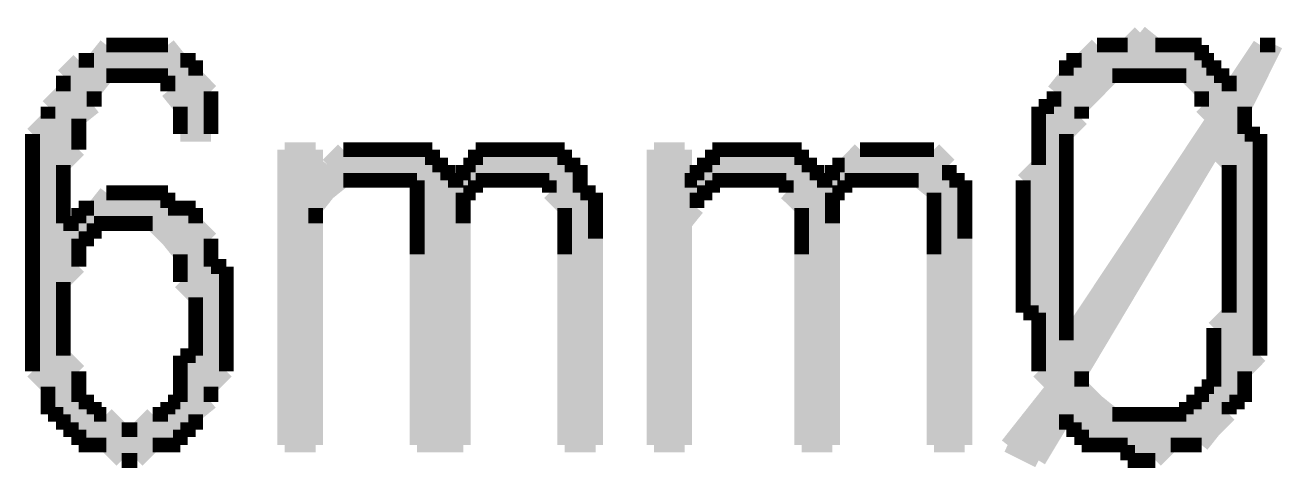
# Model space of a CAD drawing. Header units: millimetres. Extents: x 5 to 350, y 3 to 213.
# Drawn here: x 84.02 to 91.24, y 187.83 to 190.37 of the extents above; entities that cross this region are included whole.
import ezdxf

# ---------------------------------------------------------------- set-up
doc = ezdxf.new("R2010")
doc.units = ezdxf.units.MM
doc.layers.add('H', color=251, linetype='Continuous')
doc.layers.add('P', color=255, linetype='Continuous')

msp = doc.modelspace()

# ---------------------------------------------------------------- hatches: boundary and pattern name
at = {"layer": 'H', "linetype": 'Continuous'}
for points in [[(89.835, 188.472), (89.835, 188.718), (89.747, 188.718), (89.747, 189.477), (89.835, 189.565), (89.835, 189.9), (89.923, 189.9), (89.923, 189.988), (89.994, 190.077), (89.994, 190.165), (90.082, 190.165), (90.17, 190.253), (90.346, 190.253), (90.417, 190.324), (90.505, 190.253), (90.77, 190.253), (90.77, 190.165), (90.84, 190.165), (90.84, 190.077), (90.258, 190.077), (90.082, 189.9), (90.082, 189.83), (89.994, 189.742), (89.994, 188.56), (89.835, 188.472)], [(84.914, 189.742), (84.914, 189.9), (84.843, 189.988), (84.843, 190.077), (84.243, 190.077), (84.332, 190.165), (84.42, 190.165), (84.49, 190.253), (84.843, 190.253), (84.914, 190.165), (85.002, 190.165), (85.002, 190.077), (85.09, 189.988), (85.09, 189.742), (84.914, 189.742)], [(89.835, 187.872), (89.658, 187.96), (89.923, 188.295), (89.835, 188.383), (89.835, 188.472), (89.994, 188.56), (90.84, 189.83), (90.77, 189.9), (90.77, 189.988), (90.928, 189.988), (91.105, 190.253), (91.193, 190.253), (91.017, 189.9), (91.017, 189.742), (91.105, 189.742), (90.84, 189.653), (90.082, 188.383), (90.082, 188.295), (90.258, 188.136), (89.994, 188.136), (89.835, 187.872)], [(84.578, 187.872), (84.49, 187.96), (84.332, 187.96), (84.332, 188.048), (84.243, 188.048), (84.243, 188.136), (84.155, 188.136), (84.155, 188.295), (84.067, 188.383), (84.067, 189.742), (84.155, 189.83), (84.155, 189.9), (84.243, 189.988), (84.243, 190.077), (84.49, 190.077), (84.42, 189.988), (84.42, 189.9), (84.332, 189.83), (84.332, 189.653), (84.243, 189.565), (84.243, 189.23), (84.42, 189.142), (84.332, 189.142), (84.332, 188.983), (84.243, 188.895), (84.243, 188.472), (84.332, 188.383), (84.332, 188.207), (84.42, 188.207), (84.42, 188.136), (84.49, 188.136), (84.578, 188.048), (84.914, 188.048), (84.914, 187.96), (84.755, 187.96), (84.667, 187.872), (84.578, 187.872)], [(90.77, 189.988), (90.682, 190.077), (90.928, 190.077), (90.928, 189.988), (90.77, 189.988)], [(90.346, 187.872), (90.346, 187.96), (90.082, 187.96), (90.082, 188.048), (89.994, 188.048), (90.417, 188.136), (90.682, 188.136), (90.682, 188.207), (90.77, 188.207), (90.77, 188.295), (90.84, 188.295), (90.84, 188.63), (90.928, 188.718), (90.928, 189.565), (90.84, 189.653), (91.105, 189.742), (91.105, 188.472), (91.017, 188.383), (91.017, 188.207), (90.928, 188.207), (90.928, 188.136), (90.77, 187.96), (90.593, 187.96), (90.505, 187.872), (90.346, 187.872)], [(85.513, 187.96), (85.513, 189.653), (85.69, 189.653), (85.69, 189.477), (85.848, 189.477), (85.69, 189.318), (85.69, 187.96), (85.513, 187.96)], [(85.69, 189.477), (85.848, 189.653), (86.36, 189.653), (86.36, 189.565), (86.448, 189.565), (86.025, 189.477), (85.69, 189.477)], [(87.118, 187.96), (87.118, 189.318), (87.03, 189.406), (87.03, 189.477), (86.872, 189.477), (86.536, 189.565), (86.607, 189.565), (86.607, 189.653), (87.118, 189.653), (87.118, 189.565), (87.207, 189.565), (87.207, 189.406), (87.295, 189.406), (87.295, 187.96), (87.118, 187.96)], [(87.63, 187.96), (87.63, 189.653), (87.806, 189.653), (87.806, 189.477), (87.965, 189.477), (87.965, 189.406), (87.877, 189.406), (87.877, 189.318), (87.806, 189.23), (87.806, 187.96), (87.63, 187.96)], [(87.877, 189.477), (87.877, 189.565), (87.965, 189.565), (87.965, 189.653), (88.477, 189.653), (88.477, 189.565), (88.565, 189.565), (88.23, 189.477), (87.877, 189.477)], [(89.235, 187.96), (89.235, 189.406), (89.147, 189.477), (88.988, 189.477), (88.653, 189.565), (88.724, 189.565), (88.812, 189.653), (89.235, 189.653), (89.323, 189.565), (89.323, 189.477), (89.412, 189.477), (89.412, 187.96), (89.235, 187.96)], [(86.272, 187.96), (86.272, 189.477), (86.025, 189.477), (86.448, 189.565), (86.448, 189.477), (86.607, 189.477), (86.607, 189.406), (86.536, 189.406), (86.536, 187.96), (86.272, 187.96)], [(86.536, 189.477), (86.536, 189.565), (86.872, 189.477), (86.536, 189.477)], [(88.477, 187.96), (88.477, 189.318), (88.388, 189.406), (88.388, 189.477), (88.23, 189.477), (88.565, 189.565), (88.565, 189.477), (88.724, 189.477), (88.724, 189.406), (88.653, 189.406), (88.653, 187.96), (88.477, 187.96)], [(88.653, 189.477), (88.653, 189.565), (88.988, 189.477), (88.653, 189.477)], [(84.667, 188.048), (84.755, 188.136), (84.843, 188.136), (84.843, 188.207), (84.914, 188.207), (84.914, 188.472), (85.002, 188.472), (85.002, 188.807), (84.914, 188.895), (84.914, 189.054), (84.755, 189.23), (84.578, 189.23), (84.332, 189.318), (84.42, 189.318), (84.49, 189.406), (84.843, 189.406), (84.843, 189.318), (85.002, 189.318), (85.002, 189.23), (85.09, 189.142), (85.09, 188.983), (85.178, 188.983), (85.178, 188.383), (85.09, 188.295), (85.09, 188.207), (85.002, 188.136), (85.002, 188.048), (84.667, 188.048)], [(84.42, 189.142), (84.243, 189.23), (84.332, 189.23), (84.332, 189.318), (84.578, 189.23), (84.42, 189.23), (84.42, 189.142)], [(89.994, 188.048), (89.994, 188.136), (90.417, 188.136), (89.994, 188.048)]]:
    msp.add_hatch(color=256, dxfattribs=at).paths.add_polyline_path(points)

# ---------------------------------------------------------------- linework, layer by layer
at = {"layer": 'P', "const_width": 0.085}
for points in [[(90.417, 190.324), (90.346, 190.253)], [(90.505, 190.253), (90.417, 190.324)], [(84.49, 190.253), (84.42, 190.165)], [(84.578, 190.253), (84.49, 190.253)], [(84.667, 190.253), (84.578, 190.253)], [(84.755, 190.253), (84.667, 190.253)], [(84.843, 190.253), (84.755, 190.253)], [(84.755, 190.253), (84.755, 190.253)], [(84.914, 190.165), (84.843, 190.253)], [(90.17, 190.253), (90.082, 190.165)], [(90.258, 190.253), (90.17, 190.253)], [(90.346, 190.253), (90.258, 190.253)], [(90.593, 190.253), (90.505, 190.253)], [(90.682, 190.253), (90.593, 190.253)], [(90.77, 190.253), (90.682, 190.253)], [(90.77, 190.165), (90.77, 190.253)], [(91.105, 190.253), (90.928, 189.988)], [(91.017, 189.9), (91.193, 190.253)], [(91.193, 190.253), (91.105, 190.253)], [(84.332, 190.165), (84.243, 190.077)], [(84.42, 190.165), (84.332, 190.165)], [(85.002, 190.165), (84.914, 190.165)], [(85.002, 190.077), (85.002, 190.165)], [(90.082, 190.165), (89.994, 190.165)], [(89.994, 190.165), (89.994, 190.077)], [(90.84, 190.165), (90.77, 190.165)], [(90.84, 190.077), (90.84, 190.165)], [(84.243, 190.077), (84.243, 189.988)], [(84.667, 190.077), (84.243, 190.077)], [(84.243, 190.077), (84.667, 190.077)], [(84.42, 189.988), (84.49, 190.077)], [(84.49, 190.077), (84.578, 190.077)], [(84.578, 190.077), (84.667, 190.077)], [(84.667, 190.077), (84.755, 190.077)], [(84.755, 190.077), (84.843, 190.077)], [(84.843, 190.077), (84.843, 189.988)], [(85.09, 189.988), (85.002, 190.077)], [(89.994, 190.077), (89.923, 189.988)], [(90.17, 189.988), (90.258, 190.077)], [(90.258, 190.077), (90.346, 190.077)], [(90.346, 190.077), (90.417, 190.077)], [(90.84, 190.077), (90.417, 190.077)], [(90.417, 190.077), (90.505, 190.077)], [(90.417, 190.077), (90.84, 190.077)], [(90.505, 190.077), (90.593, 190.077)], [(90.593, 190.077), (90.682, 190.077)], [(90.682, 190.077), (90.77, 189.988)], [(90.928, 190.077), (90.84, 190.077)], [(90.928, 189.988), (90.928, 190.077)], [(84.243, 189.988), (84.155, 189.9)], [(84.42, 189.9), (84.42, 189.988)], [(84.843, 189.988), (84.914, 189.9)], [(85.09, 189.9), (85.09, 189.988)], [(89.923, 189.988), (89.923, 189.9)], [(90.082, 189.9), (90.17, 189.988)], [(90.77, 189.988), (90.928, 189.988)], [(90.928, 189.988), (90.77, 189.988)], [(90.77, 189.988), (90.77, 189.9)], [(84.155, 189.9), (84.155, 189.83)], [(84.332, 189.83), (84.42, 189.9)], [(84.914, 189.9), (84.914, 189.83)], [(85.09, 189.83), (85.09, 189.9)], [(89.923, 189.9), (89.835, 189.9)], [(89.835, 189.9), (89.835, 189.83)], [(90.082, 189.83), (90.082, 189.9)], [(90.77, 189.9), (90.84, 189.83)], [(91.017, 189.83), (91.017, 189.9)], [(84.155, 189.83), (84.067, 189.742)], [(84.332, 189.742), (84.332, 189.83)], [(84.914, 189.83), (84.914, 189.742)], [(85.09, 189.742), (85.09, 189.83)], [(89.835, 189.83), (89.835, 189.742)], [(90.84, 189.83), (89.994, 188.56)], [(89.994, 189.742), (90.082, 189.83)], [(91.017, 189.742), (91.017, 189.83)], [(84.067, 189.742), (84.067, 189.653)], [(84.332, 189.653), (84.332, 189.742)], [(84.914, 189.742), (85.09, 189.742)], [(89.835, 189.742), (89.835, 189.653)], [(89.994, 189.653), (89.994, 189.742)], [(91.105, 189.742), (90.84, 189.653)], [(90.84, 189.653), (91.105, 189.742)], [(91.105, 189.742), (91.017, 189.742)], [(91.105, 189.653), (91.105, 189.742)], [(84.067, 189.653), (84.067, 189.565)], [(84.243, 189.565), (84.332, 189.653)], [(85.69, 189.653), (85.513, 189.653)], [(85.513, 189.653), (85.513, 187.96)], [(85.69, 189.477), (85.69, 189.653)], [(85.848, 189.653), (85.76, 189.565)], [(85.937, 189.653), (85.848, 189.653)], [(86.025, 189.653), (85.937, 189.653)], [(86.113, 189.653), (86.025, 189.653)], [(86.184, 189.653), (86.113, 189.653)], [(86.272, 189.653), (86.184, 189.653)], [(86.184, 189.653), (86.184, 189.653)], [(86.36, 189.653), (86.272, 189.653)], [(86.36, 189.565), (86.36, 189.653)], [(86.695, 189.653), (86.607, 189.653)], [(86.607, 189.653), (86.607, 189.565)], [(86.783, 189.653), (86.695, 189.653)], [(86.872, 189.653), (86.783, 189.653)], [(86.96, 189.653), (86.872, 189.653)], [(87.03, 189.653), (86.96, 189.653)], [(87.118, 189.653), (87.03, 189.653)], [(87.118, 189.565), (87.118, 189.653)], [(87.806, 189.653), (87.63, 189.653)], [(87.63, 189.653), (87.63, 187.96)], [(87.806, 189.477), (87.806, 189.653)], [(88.053, 189.653), (87.965, 189.653)], [(87.965, 189.653), (87.965, 189.565)], [(88.142, 189.653), (88.053, 189.653)], [(88.23, 189.653), (88.142, 189.653)], [(88.3, 189.653), (88.23, 189.653)], [(88.388, 189.653), (88.3, 189.653)], [(88.477, 189.653), (88.388, 189.653)], [(88.477, 189.565), (88.477, 189.653)], [(88.812, 189.653), (88.724, 189.565)], [(88.9, 189.653), (88.812, 189.653)], [(88.988, 189.653), (88.9, 189.653)], [(89.076, 189.653), (88.988, 189.653)], [(89.147, 189.653), (89.076, 189.653)], [(89.076, 189.653), (89.076, 189.653)], [(89.235, 189.653), (89.147, 189.653)], [(89.323, 189.565), (89.235, 189.653)], [(89.835, 189.653), (89.835, 189.565)], [(89.994, 189.565), (89.994, 189.653)], [(90.082, 188.383), (90.84, 189.653)], [(90.84, 189.653), (90.928, 189.565)], [(91.105, 189.565), (91.105, 189.653)], [(84.067, 189.565), (84.067, 189.477)], [(84.243, 189.477), (84.243, 189.565)], [(85.76, 189.565), (85.69, 189.477)], [(86.448, 189.565), (86.025, 189.477)], [(86.025, 189.477), (86.448, 189.565)], [(86.448, 189.565), (86.36, 189.565)], [(86.448, 189.477), (86.448, 189.565)], [(86.536, 189.565), (86.536, 189.477)], [(86.872, 189.477), (86.536, 189.565)], [(86.607, 189.565), (86.536, 189.565)], [(86.536, 189.565), (86.872, 189.477)], [(87.207, 189.565), (87.118, 189.565)], [(87.207, 189.477), (87.207, 189.565)], [(87.965, 189.565), (87.877, 189.565)], [(87.877, 189.565), (87.877, 189.477)], [(88.565, 189.565), (88.23, 189.477)], [(88.23, 189.477), (88.565, 189.565)], [(88.565, 189.565), (88.477, 189.565)], [(88.565, 189.477), (88.565, 189.565)], [(88.653, 189.565), (88.653, 189.477)], [(88.988, 189.477), (88.653, 189.565)], [(88.724, 189.565), (88.653, 189.565)], [(88.653, 189.565), (88.988, 189.477)], [(89.323, 189.477), (89.323, 189.565)], [(89.835, 189.565), (89.747, 189.477)], [(89.994, 189.477), (89.994, 189.565)], [(90.928, 189.565), (90.928, 189.477)], [(91.105, 189.477), (91.105, 189.565)], [(84.067, 189.477), (84.067, 189.406)], [(84.243, 189.406), (84.243, 189.477)], [(85.848, 189.477), (85.69, 189.477)], [(85.69, 189.477), (85.848, 189.477)], [(85.76, 189.406), (85.848, 189.477)], [(85.848, 189.477), (85.937, 189.477)], [(85.937, 189.477), (86.025, 189.477)], [(86.025, 189.477), (86.113, 189.477)], [(86.113, 189.477), (86.184, 189.477)], [(86.184, 189.477), (86.272, 189.477)], [(86.272, 189.477), (86.272, 189.406)], [(86.607, 189.477), (86.448, 189.477)], [(86.448, 189.477), (86.448, 189.477)], [(86.536, 189.477), (86.448, 189.477)], [(86.448, 189.477), (86.607, 189.477)], [(86.607, 189.406), (86.607, 189.477)], [(86.607, 189.477), (86.695, 189.477)], [(86.695, 189.477), (86.783, 189.477)], [(86.783, 189.477), (86.872, 189.477)], [(86.872, 189.477), (86.96, 189.477)], [(86.96, 189.477), (87.03, 189.477)], [(87.03, 189.477), (87.03, 189.406)], [(87.207, 189.406), (87.207, 189.477)], [(87.965, 189.477), (87.806, 189.477)], [(87.877, 189.477), (87.806, 189.477)], [(87.806, 189.477), (87.965, 189.477)], [(87.965, 189.406), (87.965, 189.477)], [(87.965, 189.477), (88.053, 189.477)], [(88.053, 189.477), (88.142, 189.477)], [(88.142, 189.477), (88.23, 189.477)], [(88.23, 189.477), (88.3, 189.477)], [(88.3, 189.477), (88.388, 189.477)], [(88.388, 189.477), (88.388, 189.406)], [(88.724, 189.477), (88.565, 189.477)], [(88.565, 189.477), (88.565, 189.477)], [(88.653, 189.477), (88.565, 189.477)], [(88.565, 189.477), (88.724, 189.477)], [(88.724, 189.406), (88.724, 189.477)], [(88.724, 189.477), (88.812, 189.477)], [(88.812, 189.477), (88.9, 189.477)], [(88.9, 189.477), (88.988, 189.477)], [(88.988, 189.477), (89.076, 189.477)], [(89.076, 189.477), (89.147, 189.477)], [(89.147, 189.477), (89.235, 189.406)], [(89.412, 189.477), (89.323, 189.477)], [(89.412, 189.406), (89.412, 189.477)], [(89.747, 189.477), (89.747, 189.406)], [(89.994, 189.406), (89.994, 189.477)], [(90.928, 189.477), (90.928, 189.406)], [(91.105, 189.406), (91.105, 189.477)], [(84.067, 189.406), (84.067, 189.318)], [(84.243, 189.318), (84.243, 189.406)], [(84.49, 189.406), (84.42, 189.318)], [(84.578, 189.406), (84.49, 189.406)], [(84.667, 189.406), (84.578, 189.406)], [(84.755, 189.406), (84.667, 189.406)], [(84.667, 189.406), (84.667, 189.406)], [(84.843, 189.406), (84.755, 189.406)], [(84.843, 189.318), (84.843, 189.406)], [(85.69, 189.318), (85.76, 189.406)], [(86.272, 189.406), (86.272, 189.318)], [(86.536, 189.318), (86.536, 189.406)], [(86.536, 189.406), (86.607, 189.406)], [(87.03, 189.406), (87.118, 189.318)], [(87.295, 189.406), (87.207, 189.406)], [(87.295, 189.318), (87.295, 189.406)], [(87.877, 189.318), (87.877, 189.406)], [(87.877, 189.406), (87.965, 189.406)], [(88.388, 189.406), (88.477, 189.318)], [(88.653, 189.318), (88.653, 189.406)], [(88.653, 189.406), (88.724, 189.406)], [(89.235, 189.406), (89.235, 189.318)], [(89.412, 189.318), (89.412, 189.406)], [(89.747, 189.406), (89.747, 189.318)], [(89.994, 189.318), (89.994, 189.406)], [(90.928, 189.406), (90.928, 189.318)], [(91.105, 189.318), (91.105, 189.406)], [(84.067, 189.318), (84.067, 189.23)], [(84.243, 189.23), (84.243, 189.318)], [(84.332, 189.318), (84.332, 189.23)], [(84.578, 189.23), (84.332, 189.318)], [(84.42, 189.318), (84.332, 189.318)], [(84.332, 189.318), (84.578, 189.23)], [(84.914, 189.318), (84.843, 189.318)], [(85.002, 189.318), (84.914, 189.318)], [(85.002, 189.23), (85.002, 189.318)], [(85.69, 189.23), (85.69, 189.318)], [(86.272, 189.318), (86.272, 189.23)], [(86.536, 189.23), (86.536, 189.318)], [(87.118, 189.318), (87.118, 189.23)], [(87.295, 189.23), (87.295, 189.318)], [(87.806, 189.23), (87.877, 189.318)], [(88.477, 189.318), (88.477, 189.23)], [(88.653, 189.23), (88.653, 189.318)], [(89.235, 189.318), (89.235, 189.23)], [(89.412, 189.23), (89.412, 189.318)], [(89.747, 189.318), (89.747, 189.23)], [(89.994, 189.23), (89.994, 189.318)], [(90.928, 189.318), (90.928, 189.23)], [(91.105, 189.23), (91.105, 189.318)], [(84.067, 189.23), (84.067, 189.142)], [(84.332, 189.23), (84.243, 189.23)], [(84.243, 189.23), (84.42, 189.142)], [(84.42, 189.142), (84.243, 189.23)], [(84.42, 189.142), (84.42, 189.23)], [(84.42, 189.23), (84.49, 189.23)], [(84.49, 189.23), (84.578, 189.23)], [(84.578, 189.23), (84.578, 189.23)], [(84.578, 189.23), (84.667, 189.23)], [(84.667, 189.23), (84.755, 189.23)], [(84.755, 189.23), (84.843, 189.142)], [(85.09, 189.142), (85.002, 189.23)], [(85.69, 187.96), (85.69, 189.23)], [(86.272, 189.23), (86.272, 189.142)], [(86.536, 187.96), (86.536, 189.23)], [(87.118, 189.23), (87.118, 189.142)], [(87.295, 189.142), (87.295, 189.23)], [(87.806, 187.96), (87.806, 189.23)], [(88.477, 189.23), (88.477, 189.142)], [(88.653, 187.96), (88.653, 189.23)], [(89.235, 189.23), (89.235, 189.142)], [(89.412, 189.142), (89.412, 189.23)], [(89.747, 189.23), (89.747, 189.142)], [(89.994, 189.142), (89.994, 189.23)], [(90.928, 189.23), (90.928, 189.142)], [(91.105, 189.142), (91.105, 189.23)], [(84.067, 189.142), (84.067, 189.054)], [(84.332, 189.054), (84.332, 189.142)], [(84.332, 189.142), (84.42, 189.142)], [(84.843, 189.142), (84.914, 189.054)], [(85.09, 189.054), (85.09, 189.142)], [(86.272, 189.142), (86.272, 189.054)], [(87.118, 189.142), (87.118, 189.054)], [(87.295, 187.96), (87.295, 189.142)], [(88.477, 189.142), (88.477, 189.054)], [(89.235, 189.142), (89.235, 189.054)], [(89.412, 187.96), (89.412, 189.142)], [(89.747, 189.142), (89.747, 189.054)], [(89.994, 189.054), (89.994, 189.142)], [(90.928, 189.142), (90.928, 189.054)], [(91.105, 189.054), (91.105, 189.142)], [(84.067, 189.054), (84.067, 188.983)], [(84.332, 188.983), (84.332, 189.054)], [(84.914, 189.054), (84.914, 188.983)], [(85.09, 188.983), (85.09, 189.054)], [(86.272, 189.054), (86.272, 187.96)], [(87.118, 189.054), (87.118, 187.96)], [(88.477, 189.054), (88.477, 187.96)], [(89.235, 189.054), (89.235, 187.96)], [(89.747, 189.054), (89.747, 188.983)], [(89.994, 188.983), (89.994, 189.054)], [(90.928, 189.054), (90.928, 188.983)], [(91.105, 188.983), (91.105, 189.054)], [(84.067, 188.983), (84.067, 188.895)], [(84.243, 188.895), (84.332, 188.983)], [(84.914, 188.983), (84.914, 188.895)], [(85.178, 188.983), (85.09, 188.983)], [(85.178, 188.895), (85.178, 188.983)], [(89.747, 188.983), (89.747, 188.895)], [(89.994, 188.895), (89.994, 188.983)], [(90.928, 188.983), (90.928, 188.895)], [(91.105, 188.895), (91.105, 188.983)], [(84.067, 188.895), (84.067, 188.807)], [(84.243, 188.807), (84.243, 188.895)], [(84.914, 188.895), (85.002, 188.807)], [(85.178, 188.807), (85.178, 188.895)], [(89.747, 188.895), (89.747, 188.807)], [(89.994, 188.807), (89.994, 188.895)], [(90.928, 188.895), (90.928, 188.807)], [(91.105, 188.807), (91.105, 188.895)], [(84.067, 188.807), (84.067, 188.718)], [(84.243, 188.718), (84.243, 188.807)], [(85.002, 188.807), (85.002, 188.718)], [(85.178, 188.718), (85.178, 188.807)], [(89.747, 188.807), (89.747, 188.718)], [(89.994, 188.718), (89.994, 188.807)], [(90.928, 188.807), (90.928, 188.718)], [(91.105, 188.718), (91.105, 188.807)], [(84.067, 188.718), (84.067, 188.63)], [(84.243, 188.63), (84.243, 188.718)], [(85.002, 188.718), (85.002, 188.63)], [(85.178, 188.63), (85.178, 188.718)], [(89.747, 188.718), (89.835, 188.718)], [(89.835, 188.718), (89.835, 188.63)], [(89.994, 188.63), (89.994, 188.718)], [(90.928, 188.718), (90.84, 188.63)], [(91.105, 188.63), (91.105, 188.718)], [(84.067, 188.63), (84.067, 188.56)], [(84.243, 188.56), (84.243, 188.63)], [(85.002, 188.63), (85.002, 188.56)], [(85.178, 188.56), (85.178, 188.63)], [(89.835, 188.63), (89.835, 188.56)], [(89.994, 188.56), (89.994, 188.63)], [(90.84, 188.63), (90.84, 188.56)], [(91.105, 188.56), (91.105, 188.63)], [(84.067, 188.56), (84.067, 188.472)], [(84.243, 188.472), (84.243, 188.56)], [(85.002, 188.56), (85.002, 188.472)], [(85.178, 188.472), (85.178, 188.56)], [(89.994, 188.56), (89.835, 188.472)], [(89.835, 188.56), (89.835, 188.472)], [(89.835, 188.472), (89.994, 188.56)], [(90.84, 188.56), (90.84, 188.472)], [(91.105, 188.472), (91.105, 188.56)], [(84.067, 188.472), (84.067, 188.383)], [(84.332, 188.383), (84.243, 188.472)], [(85.002, 188.472), (84.914, 188.472)], [(84.914, 188.472), (84.914, 188.383)], [(85.178, 188.383), (85.178, 188.472)], [(89.835, 188.472), (89.835, 188.383)], [(90.84, 188.472), (90.84, 188.383)], [(91.017, 188.383), (91.105, 188.472)], [(84.067, 188.383), (84.155, 188.295)], [(84.332, 188.295), (84.332, 188.383)], [(84.914, 188.383), (84.914, 188.295)], [(85.09, 188.295), (85.178, 188.383)], [(89.835, 188.383), (89.923, 188.295)], [(90.082, 188.295), (90.082, 188.383)], [(90.84, 188.383), (90.84, 188.295)], [(91.017, 188.295), (91.017, 188.383)], [(84.155, 188.295), (84.155, 188.207)], [(84.332, 188.207), (84.332, 188.295)], [(84.914, 188.295), (84.914, 188.207)], [(85.09, 188.207), (85.09, 188.295)], [(89.923, 188.295), (89.658, 187.96)], [(90.17, 188.207), (90.082, 188.295)], [(90.84, 188.295), (90.77, 188.295)], [(90.77, 188.295), (90.77, 188.207)], [(91.017, 188.207), (91.017, 188.295)], [(84.155, 188.207), (84.155, 188.136)], [(84.42, 188.207), (84.332, 188.207)], [(84.42, 188.136), (84.42, 188.207)], [(84.914, 188.207), (84.843, 188.207)], [(84.843, 188.207), (84.843, 188.136)], [(85.002, 188.136), (85.09, 188.207)], [(90.258, 188.136), (90.17, 188.207)], [(90.77, 188.207), (90.682, 188.207)], [(90.682, 188.207), (90.682, 188.136)], [(90.928, 188.136), (90.928, 188.207)], [(90.928, 188.207), (91.017, 188.207)], [(84.155, 188.136), (84.243, 188.136)], [(84.243, 188.136), (84.243, 188.048)], [(84.49, 188.136), (84.42, 188.136)], [(84.578, 188.048), (84.49, 188.136)], [(84.755, 188.136), (84.667, 188.048)], [(84.843, 188.136), (84.755, 188.136)], [(85.002, 188.048), (85.002, 188.136)], [(89.835, 187.872), (89.994, 188.136)], [(90.258, 188.136), (89.994, 188.136)], [(89.994, 188.136), (89.994, 188.048)], [(89.994, 188.048), (90.417, 188.136)], [(90.417, 188.136), (89.994, 188.048)], [(89.994, 188.136), (90.258, 188.136)], [(90.346, 188.136), (90.258, 188.136)], [(90.258, 188.136), (90.258, 188.136)], [(90.417, 188.136), (90.346, 188.136)], [(90.505, 188.136), (90.417, 188.136)], [(90.593, 188.136), (90.505, 188.136)], [(90.682, 188.136), (90.593, 188.136)], [(90.84, 188.048), (90.928, 188.136)], [(84.243, 188.048), (84.332, 188.048)], [(84.332, 188.048), (84.332, 187.96)], [(84.667, 188.048), (84.578, 188.048)], [(84.667, 188.048), (85.002, 188.048)], [(85.002, 188.048), (84.667, 188.048)], [(84.914, 187.96), (84.914, 188.048)], [(84.914, 188.048), (85.002, 188.048)], [(89.994, 188.048), (90.082, 188.048)], [(90.082, 188.048), (90.082, 187.96)], [(90.77, 187.96), (90.84, 188.048)], [(84.332, 187.96), (84.42, 187.96)], [(84.42, 187.96), (84.49, 187.96)], [(84.49, 187.96), (84.578, 187.872)], [(84.667, 187.872), (84.755, 187.96)], [(84.755, 187.96), (84.843, 187.96)], [(84.843, 187.96), (84.914, 187.96)], [(85.513, 187.96), (85.69, 187.96)], [(86.272, 187.96), (86.536, 187.96)], [(87.118, 187.96), (87.295, 187.96)], [(87.63, 187.96), (87.806, 187.96)], [(88.477, 187.96), (88.653, 187.96)], [(89.235, 187.96), (89.412, 187.96)], [(89.658, 187.96), (89.835, 187.872)], [(90.082, 187.96), (90.17, 187.96)], [(90.17, 187.96), (90.258, 187.96)], [(90.258, 187.96), (90.346, 187.96)], [(90.346, 187.96), (90.346, 187.872)], [(90.505, 187.872), (90.593, 187.96)], [(90.593, 187.96), (90.682, 187.96)], [(90.682, 187.96), (90.77, 187.96)], [(84.578, 187.872), (84.667, 187.872)], [(90.346, 187.872), (90.417, 187.872)], [(90.417, 187.872), (90.505, 187.872)]]:
    msp.add_lwpolyline(points, dxfattribs=at)

doc.saveas('drawing.dxf')
